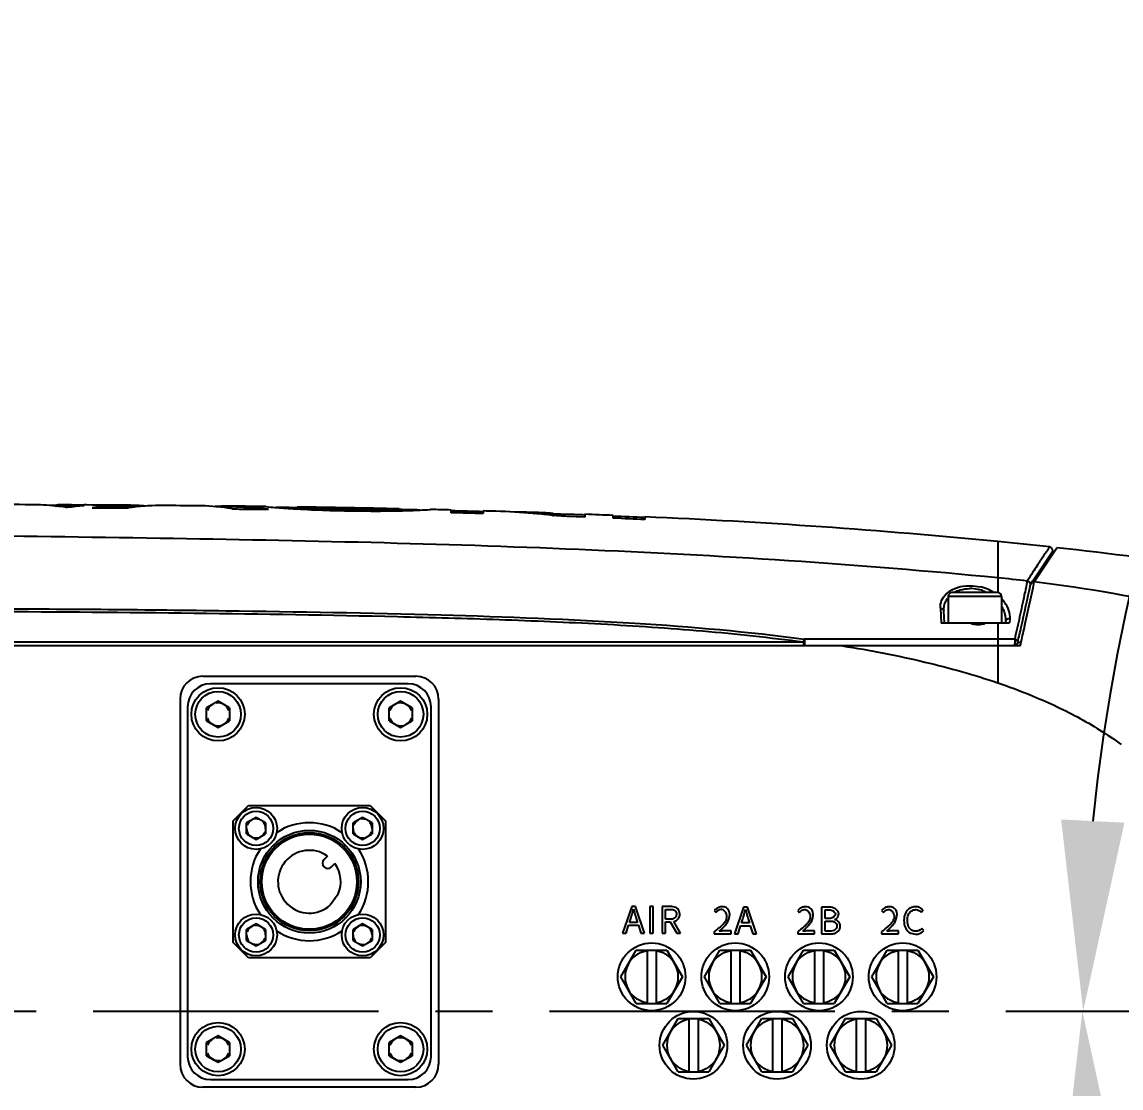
# Model space of a CAD drawing. Header units: millimetres. Extents: x 5828 to 6704, y 123 to 421.
# Drawn here: x 6560.08 to 6567.3, y 222.39 to 229.4 of the extents above; entities that cross this region are included whole.
import ezdxf

# ---------------------------------------------------------------- set-up
doc = ezdxf.new("R2010")
doc.units = ezdxf.units.MM
doc.linetypes.add('CENTER', pattern=[0.6, 0.375, -0.075, 0.075, -0.075])
for name, color, linetype in [('中心线', 7, 'Continuous'), ('外形图', 7, 'Continuous'), ('尺寸标注', 7, 'Continuous'), ('运动范围', 7, 'Continuous')]:
    doc.layers.add(name, color=color, linetype=linetype)
doc.styles.add('微软雅黑', font='msyh.ttc', dxfattribs={"height": 1.5})
doc.dimstyles.new('尺寸标注_1_20比例', dxfattribs={"dimtxt": 1.5, "dimasz": 1.25, "dimexe": 0.5, "dimexo": 0.4, "dimgap": 0.5, "dimtad": 1, "dimdec": 1, "dimlfac": 20, "dimdsep": 46, "dimtxsty": '微软雅黑', "dimcen": 0.09, "dimadec": 0, "dimazin": 0, "dimtp": 0.01, "dimtm": 0.01, "dimtfac": 1, "dimtdec": 1, "dimtofl": 0, "dimtmove": 0, "dimatfit": 3, "dimfxl": 1, "dimtolj": 1, "dimarcsym": 0})

# ---------------------------------------------------------------- blocks, each defined once
blk = doc.blocks.new('*D819')
at = {"layer": 'Defpoints', "color": 0}
for p in [(6584.3508, 234.274), (6633.6855, 232.4599), (6518.5475, 222.8994), (6579.4437, 222.8994), (6638.115, 222.8994)]:
    blk.add_point(p, dxfattribs=at)
at = {"layer": '尺寸标注', "color": 0, "lineweight": -2}
blk.add_arc((6579.4437, 222.8994), 12.3879, 15.78003, 174.21614, dxfattribs=at)
at = {"layer": '尺寸标注', "color": 0}
for points in [[(6591.1616, 226.2217), (6591.5678, 226.3147), (6591.6435, 225.0497)], [(6566.9107, 224.1583), (6567.3268, 224.1373), (6567.0557, 222.8994)]]:
    blk.add_solid(points, dxfattribs=at)
at = {"layer": '尺寸标注', "color": 0, "insert": (6578.253, 236.5144), "char_height": 1.5, "attachment_point": 5, "rotation": 4.99809, "style": '微软雅黑'}
blk.add_mtext('\\A1;-\\A1;170%%d', dxfattribs=at)
blk = doc.blocks.new('*D820')
at = {"layer": 'Defpoints', "color": 0}
for p in [(6518.5475, 222.8994), (6579.4437, 222.8994), (6638.115, 222.8994), (6633.6844, 213.3353), (6572.6333, 212.5447)]:
    blk.add_point(p, dxfattribs=at)
at = {"layer": '尺寸标注', "color": 0, "lineweight": -2}
blk.add_arc((6579.4437, 222.8994), 12.3935, 185.78126, 344.21874, dxfattribs=at)
at = {"layer": '尺寸标注', "color": 0}
for points in [[(6567.3212, 221.6615), (6566.9051, 221.6405), (6567.0501, 222.8994)], [(6591.5731, 219.4823), (6591.1669, 219.5752), (6591.6489, 220.7473)]]:
    blk.add_solid(points, dxfattribs=at)
at = {"layer": '尺寸标注', "color": 0, "insert": (6578.475, 211.8272), "char_height": 1.5, "attachment_point": 5, "rotation": 355, "style": '微软雅黑'}
blk.add_mtext('\\A1;+\\A1;170%%d', dxfattribs=at)

msp = doc.modelspace()

# ---------------------------------------------------------------- linework, layer by layer
at = {"layer": '中心线', "linetype": 'CENTER', "ltscale": 5}
msp.add_line((6518.5475, 222.8994), (6638.115, 222.8994), dxfattribs=at)
at = {"layer": '外形图', "color": 7, "linetype": 'Continuous'}
for p, q in [((6560.3651, 226.2205), (6560.2607, 226.2211)), ((6560.3651, 226.2205), (6560.2905, 226.2209)), ((6560.2996, 226.2179), (6560.3055, 226.2173)), ((6560.2996, 226.2179), (6560.3055, 226.2172)), ((6560.3064, 226.2197), (6560.3064, 226.2247)), ((6560.5412, 226.2245), (6560.3785, 226.2255)), ((6560.4574, 226.2172), (6560.4473, 226.2178)), ((6560.4574, 226.2171), (6560.4473, 226.2178)), ((6560.5031, 226.2248), (6560.4884, 226.2248)), ((6560.7777, 226.223), (6560.7753, 226.223)), ((6560.7777, 226.223), (6560.7753, 226.223)), ((6560.7777, 226.218), (6560.7754, 226.218)), ((6560.7777, 226.218), (6560.7754, 226.218)), ((6560.7756, 226.2052), (6560.7793, 226.2057)), ((6560.7756, 226.2052), (6560.7793, 226.2056)), ((6561.4658, 226.2169), (6561.463, 226.2169)), ((6561.4658, 226.2168), (6561.463, 226.2169)), ((6561.4656, 226.2119), (6561.463, 226.2119)), ((6561.4656, 226.2118), (6561.463, 226.2119)), ((6561.6821, 226.2143), (6561.682, 226.2143)), ((6561.682, 226.2143), (6561.6987, 226.2128)), ((6561.682, 226.2143), (6561.682, 226.2143)), ((6561.6987, 226.2128), (6561.7003, 226.2126)), ((6561.8884, 226.2066), (6561.8884, 226.2115)), ((6561.8884, 226.2115), (6561.8886, 226.2115)), ((6561.8986, 226.2108), (6561.8884, 226.2115)), ((6561.8986, 226.2058), (6561.8884, 226.2065)), ((6561.9884, 226.2004), (6561.9884, 226.2054)), ((6561.4613, 226.1997), (6561.4652, 226.1991)), ((6561.4613, 226.1996), (6561.4652, 226.1991)), ((6562.223, 226.1929), (6562.223, 226.1979)), ((6562.46, 226.1921), (6562.46, 226.1971)), ((6562.559, 226.1996), (6562.5592, 226.1996)), ((6562.5592, 226.1945), (6562.5592, 226.1995)), ((6562.7445, 226.1938), (6562.7653, 226.1949)), ((6562.7597, 226.1946), (6562.7653, 226.1949)), ((6562.7653, 226.1949), (6562.7653, 226.1949)), ((6562.9009, 226.1736), (6562.9009, 226.1915)), ((6563.1106, 226.1859), (6563.1106, 226.168)), ((6563.4421, 226.1694), (6563.4491, 226.1688)), ((6563.4421, 226.1693), (6563.4491, 226.1688)), ((6563.5697, 226.1569), (6563.576, 226.1561)), ((6563.5697, 226.1568), (6563.576, 226.1561)), ((6563.5706, 226.1646), (6563.5706, 226.1696)), ((6563.6669, 226.1628), (6563.5706, 226.1662)), ((6563.7803, 226.1457), (6563.6664, 226.15)), ((6563.7803, 226.1635), (6563.7803, 226.1457)), ((6563.9665, 226.1382), (6563.9665, 226.156)), ((6564.1746, 226.147), (6564.1746, 226.1291)), ((6566.4937, 225.9842), (6566.4937, 225.7459)), ((6566.7247, 225.7257), (6566.8564, 225.924)), ((6566.734, 225.7195), (6566.8819, 225.9437)), ((6566.8294, 225.8836), (6566.8564, 225.924)), ((6566.8564, 225.905), (6566.8564, 225.924)), ((6566.4937, 225.7459), (6566.4937, 225.6494)), ((6566.6998, 225.7448), (6566.6871, 225.7251)), ((6566.7092, 225.7023), (6566.7257, 225.7272)), ((6566.4937, 225.6494), (6566.1937, 225.6494)), ((6566.1687, 225.6244), (6566.1687, 225.4494)), ((6566.5187, 225.6244), (6566.1687, 225.6244)), ((6566.5187, 225.6244), (6566.5187, 225.4494)), ((6566.1174, 225.5474), (6566.1228, 225.4492)), ((6566.1437, 225.4494), (6566.1395, 225.5286)), ((6566.1229, 225.4494), (6566.5711, 225.4494)), ((6566.4937, 225.4495), (6566.4936, 225.3428)), ((6566.5441, 225.4583), (6566.5437, 225.4494)), ((6566.5724, 225.476), (6566.5711, 225.4494)), ((6566.4936, 225.3428), (6565.2217, 225.3434)), ((6566.642, 225.2994), (6551.4928, 225.2994)), ((6551.4939, 225.3254), (6565.2192, 225.3254)), ((6566.4937, 225.2994), (6566.4937, 225.0564)), ((6566.6258, 225.3244), (6566.6476, 225.3244)), ((6561.2687, 225.0994), (6562.6687, 225.0994)), ((6562.6187, 225.0494), (6561.3187, 225.0494)), ((6561.1187, 224.9494), (6561.1187, 222.5494)), ((6561.3687, 224.936), (6561.2937, 224.8927)), ((6561.4437, 224.8927), (6561.3687, 224.936)), ((6562.5687, 224.936), (6562.4937, 224.8927)), ((6562.6437, 224.8927), (6562.5687, 224.936)), ((6562.8187, 224.9494), (6562.8187, 222.5494)), ((6561.1687, 224.8994), (6561.1687, 222.5994)), ((6561.2937, 224.8061), (6561.2937, 224.8927)), ((6561.4437, 224.8927), (6561.4437, 224.8061)), ((6562.4937, 224.8061), (6562.4937, 224.8927)), ((6562.6437, 224.8927), (6562.6437, 224.8061)), ((6562.7687, 222.5994), (6562.7687, 224.8994)), ((6561.2937, 224.8061), (6561.3687, 224.7628)), ((6561.3687, 224.7628), (6561.4437, 224.8061)), ((6562.4937, 224.8061), (6562.5687, 224.7628)), ((6562.5687, 224.7628), (6562.6437, 224.8061)), ((6561.4687, 224.1494), (6561.5687, 224.2494)), ((6561.5687, 224.2494), (6562.3687, 224.2494)), ((6562.3687, 224.2494), (6562.4687, 224.1494)), ((6561.4687, 223.3494), (6561.4687, 224.1494)), ((6561.6187, 224.1715), (6561.5562, 224.1355)), ((6561.5562, 224.0633), (6561.5562, 224.1355)), ((6561.6812, 224.1355), (6561.6187, 224.1715)), ((6561.6812, 224.1355), (6561.6812, 224.0633)), ((6562.3187, 224.1715), (6562.2562, 224.1355)), ((6562.2562, 224.0633), (6562.2562, 224.1355)), ((6562.3812, 224.1355), (6562.3187, 224.1715)), ((6562.3812, 224.1355), (6562.3812, 224.0633)), ((6562.4687, 224.1494), (6562.4687, 223.3494)), ((6561.5562, 224.0633), (6561.6187, 224.0272)), ((6561.6187, 224.0272), (6561.6812, 224.0633)), ((6562.2562, 224.0633), (6562.3187, 224.0272)), ((6562.3187, 224.0272), (6562.3812, 224.0633)), ((6562.0876, 223.9178), (6562.0659, 223.8961)), ((6562.1154, 223.8466), (6562.1371, 223.8683)), ((6562.158, 223.6676), (6562.1049, 223.5946)), ((6564.0878, 223.5857), (6564.0283, 223.4107)), ((6564.1124, 223.5857), (6564.0878, 223.5857)), ((6564.1718, 223.4107), (6564.1124, 223.5857)), ((6564.2071, 223.5857), (6564.2071, 223.4107)), ((6564.2293, 223.5857), (6564.2071, 223.5857)), ((6564.2293, 223.4107), (6564.2293, 223.5857)), ((6564.2877, 223.5857), (6564.2877, 223.4107)), ((6564.3426, 223.5857), (6564.2877, 223.5857)), ((6564.3099, 223.5028), (6564.3099, 223.5677)), ((6564.3099, 223.5677), (6564.3393, 223.5677)), ((6564.6297, 223.5596), (6564.6424, 223.5472)), ((6564.6499, 223.5549), (6564.6424, 223.5472)), ((6564.8236, 223.582), (6564.7641, 223.407)), ((6564.8481, 223.582), (6564.8236, 223.582)), ((6564.9076, 223.407), (6564.8481, 223.582)), ((6565.1788, 223.5596), (6565.1914, 223.5472)), ((6565.3363, 223.582), (6565.3363, 223.407)), ((6565.3884, 223.582), (6565.3363, 223.582)), ((6565.3585, 223.5076), (6565.3585, 223.5646)), ((6565.3585, 223.5646), (6565.3855, 223.5646)), ((6565.73, 223.5596), (6565.7426, 223.5472)), ((6565.9911, 223.5493), (6566.003, 223.5637)), ((6561.6187, 223.4715), (6561.5562, 223.4355)), ((6561.6812, 223.4355), (6561.6187, 223.4715)), ((6562.3187, 223.4715), (6562.2562, 223.4355)), ((6562.3812, 223.4355), (6562.3187, 223.4715)), ((6564.0508, 223.4107), (6564.0677, 223.4641)), ((6564.0677, 223.4641), (6564.1317, 223.4641)), ((6564.0732, 223.4818), (6564.0818, 223.5085)), ((6564.1262, 223.4818), (6564.0732, 223.4818)), ((6564.1178, 223.5085), (6564.1262, 223.4818)), ((6564.1317, 223.4641), (6564.1484, 223.4107)), ((6564.3393, 223.5028), (6564.3099, 223.5028)), ((6564.3099, 223.4107), (6564.3099, 223.4849)), ((6564.3099, 223.4849), (6564.3414, 223.4849)), ((6564.3414, 223.4849), (6564.3839, 223.4107)), ((6564.409, 223.4107), (6564.3641, 223.4873)), ((6564.7865, 223.407), (6564.8035, 223.4605)), ((6564.8035, 223.4605), (6564.8675, 223.4605)), ((6564.809, 223.4782), (6564.8176, 223.5049)), ((6564.862, 223.4782), (6564.809, 223.4782)), ((6564.8536, 223.5049), (6564.862, 223.4782)), ((6564.8675, 223.4605), (6564.8842, 223.407)), ((6565.3845, 223.5076), (6565.3585, 223.5076)), ((6565.3585, 223.4247), (6565.3585, 223.4906)), ((6565.3585, 223.4906), (6565.3891, 223.4906)), ((6561.5562, 223.3633), (6561.5562, 223.4355)), ((6561.6812, 223.4355), (6561.6812, 223.3633)), ((6562.2562, 223.3633), (6562.2562, 223.4355)), ((6562.3812, 223.4355), (6562.3812, 223.3633)), ((6564.0283, 223.4107), (6564.0508, 223.4107)), ((6564.1484, 223.4107), (6564.1718, 223.4107)), ((6564.2071, 223.4107), (6564.2293, 223.4107)), ((6564.2877, 223.4107), (6564.3099, 223.4107)), ((6564.3839, 223.4107), (6564.409, 223.4107)), ((6564.6307, 223.4199), (6564.6307, 223.407)), ((6564.6307, 223.407), (6564.7408, 223.407)), ((6564.7408, 223.4259), (6564.6923, 223.4259)), ((6564.7408, 223.407), (6564.7408, 223.4259)), ((6564.7641, 223.407), (6564.7865, 223.407)), ((6564.8842, 223.407), (6564.9076, 223.407)), ((6565.1797, 223.4199), (6565.1797, 223.407)), ((6565.1797, 223.407), (6565.2898, 223.407)), ((6565.2898, 223.4259), (6565.2413, 223.4259)), ((6565.2898, 223.407), (6565.2898, 223.4259)), ((6565.3363, 223.407), (6565.3922, 223.407)), ((6565.3891, 223.4247), (6565.3585, 223.4247)), ((6565.7309, 223.4199), (6565.7309, 223.407)), ((6565.7309, 223.407), (6565.841, 223.407)), ((6565.841, 223.4259), (6565.7925, 223.4259)), ((6565.841, 223.407), (6565.841, 223.4259)), ((6565.9226, 223.4111), (6565.9536, 223.4039)), ((6566.0073, 223.429), (6565.9952, 223.4429)), ((6561.5687, 223.2494), (6561.4687, 223.3494)), ((6561.5562, 223.3633), (6561.6187, 223.3272)), ((6561.6187, 223.3272), (6561.6812, 223.3633)), ((6562.2562, 223.3633), (6562.3187, 223.3272)), ((6562.3187, 223.3272), (6562.3812, 223.3633)), ((6562.4687, 223.3494), (6562.3687, 223.2494)), ((6562.3687, 223.2494), (6561.5687, 223.2494)), ((6564.0166, 223.1244), (6564.1176, 223.2994)), ((6564.1176, 223.2994), (6564.3197, 223.2994)), ((6564.1887, 223.2968), (6564.1887, 222.952)), ((6564.2487, 223.2981), (6564.2487, 222.9507)), ((6564.3197, 223.2994), (6564.4207, 223.1244)), ((6564.5666, 223.1244), (6564.6676, 223.2994)), ((6564.6676, 223.2994), (6564.8697, 223.2994)), ((6564.7387, 223.2968), (6564.7387, 222.952)), ((6564.7987, 223.2981), (6564.7987, 222.9507)), ((6564.8697, 223.2994), (6564.9707, 223.1244)), ((6565.1166, 223.1244), (6565.2176, 223.2994)), ((6565.2176, 223.2994), (6565.4197, 223.2994)), ((6565.2887, 223.2968), (6565.2887, 222.952)), ((6565.3487, 223.2981), (6565.3487, 222.9507)), ((6565.4197, 223.2994), (6565.5207, 223.1244)), ((6565.6666, 223.1244), (6565.7676, 223.2994)), ((6565.7676, 223.2994), (6565.9697, 223.2994)), ((6565.8387, 223.2968), (6565.8387, 222.952)), ((6565.8987, 223.2981), (6565.8987, 222.9507)), ((6565.9697, 223.2994), (6566.0707, 223.1244)), ((6564.1176, 222.9494), (6564.0166, 223.1244)), ((6564.4207, 223.1244), (6564.3197, 222.9494)), ((6564.6676, 222.9494), (6564.5666, 223.1244)), ((6564.9707, 223.1244), (6564.8697, 222.9494)), ((6565.2176, 222.9494), (6565.1166, 223.1244)), ((6565.5207, 223.1244), (6565.4197, 222.9494)), ((6565.7676, 222.9494), (6565.6666, 223.1244)), ((6566.0707, 223.1244), (6565.9697, 222.9494)), ((6564.1176, 222.9494), (6564.3197, 222.9494)), ((6564.6676, 222.9494), (6564.8697, 222.9494)), ((6565.2176, 222.9494), (6565.4197, 222.9494)), ((6565.7676, 222.9494), (6565.9697, 222.9494)), ((6564.2916, 222.6744), (6564.3926, 222.8494)), ((6564.3926, 222.8494), (6564.5947, 222.8494)), ((6564.4637, 222.8468), (6564.4637, 222.502)), ((6564.5237, 222.8481), (6564.5237, 222.5007)), ((6564.5947, 222.8494), (6564.6957, 222.6744)), ((6564.8416, 222.6744), (6564.9426, 222.8494)), ((6564.9426, 222.8494), (6565.1447, 222.8494)), ((6565.0137, 222.8468), (6565.0137, 222.502)), ((6565.0737, 222.8481), (6565.0737, 222.5007)), ((6565.1447, 222.8494), (6565.2457, 222.6744)), ((6565.3916, 222.6744), (6565.4926, 222.8494)), ((6565.4926, 222.8494), (6565.6947, 222.8494)), ((6565.5637, 222.8468), (6565.5637, 222.502)), ((6565.6237, 222.8481), (6565.6237, 222.5007)), ((6565.6947, 222.8494), (6565.7957, 222.6744)), ((6561.3687, 222.736), (6561.2937, 222.6927)), ((6561.4437, 222.6927), (6561.3687, 222.736)), ((6562.5687, 222.736), (6562.4937, 222.6927)), ((6562.6437, 222.6927), (6562.5687, 222.736)), ((6561.2937, 222.6061), (6561.2937, 222.6927)), ((6561.4437, 222.6927), (6561.4437, 222.6061)), ((6562.4937, 222.6061), (6562.4937, 222.6927)), ((6562.6437, 222.6927), (6562.6437, 222.6061)), ((6564.3926, 222.4994), (6564.2916, 222.6744)), ((6564.6957, 222.6744), (6564.5947, 222.4994)), ((6564.9426, 222.4994), (6564.8416, 222.6744)), ((6565.2457, 222.6744), (6565.1447, 222.4994)), ((6565.4926, 222.4994), (6565.3916, 222.6744)), ((6565.7957, 222.6744), (6565.6947, 222.4994)), ((6561.2937, 222.6061), (6561.3687, 222.5628)), ((6561.3687, 222.5628), (6561.4437, 222.6061)), ((6562.4937, 222.6061), (6562.5687, 222.5628)), ((6562.5687, 222.5628), (6562.6437, 222.6061)), ((6561.3187, 222.4494), (6562.6187, 222.4494)), ((6564.3926, 222.4994), (6564.5947, 222.4994)), ((6564.9426, 222.4994), (6565.1447, 222.4994)), ((6565.4926, 222.4994), (6565.6947, 222.4994)), ((6562.6687, 222.3994), (6561.2687, 222.3994))]:
    msp.add_line(p, q, dxfattribs=at)
for centre, radius in [((6561.3687, 224.8494), 0.175), ((6561.3687, 224.8494), 0.15), ((6562.5687, 224.8494), 0.175), ((6562.5687, 224.8494), 0.15), ((6561.6187, 224.0994), 0.1375), ((6561.6187, 224.0994), 0.1125), ((6562.3187, 224.0994), 0.1375), ((6562.3187, 224.0994), 0.1125), ((6561.9687, 223.7494), 0.3375), ((6561.9687, 223.7494), 0.3225), ((6561.9687, 223.7494), 0.3125), ((6561.6187, 223.3994), 0.1375), ((6562.3187, 223.3994), 0.1375), ((6561.6187, 223.3994), 0.1125), ((6562.3187, 223.3994), 0.1125), ((6564.2187, 223.1244), 0.2225), ((6564.7687, 223.1244), 0.2225), ((6565.3187, 223.1244), 0.2225), ((6565.8687, 223.1244), 0.2225), ((6564.4937, 222.6744), 0.2225), ((6565.0437, 222.6744), 0.2225), ((6565.5937, 222.6744), 0.2225), ((6561.3687, 222.6494), 0.175), ((6562.5687, 222.6494), 0.175), ((6561.3687, 222.6494), 0.15), ((6562.5687, 222.6494), 0.15)]:
    msp.add_circle(centre, radius, dxfattribs=at)
for centre, radius, start, end in [((6560.1345, 224.6561), 1.5705, 83.96854, 89.73862), ((6560.1321, 224.6328), 1.5939, 81.64575, 83.75704), ((6560.1304, 224.6209), 1.606, 81.11766, 81.64753), ((6560.3573, 224.7467), 1.4789, 89.16938, 89.69603), ((6560.3573, 224.7426), 1.4779, 89.17275, 89.69603), ((6560.6071, 224.6371), 1.5871, 94.2874, 98.28378), ((6560.3573, 224.7416), 1.4789, 88.10313, 89.17265), ((6560.3571, 224.7405), 1.4851, 84.92743, 89.16528), ((6560.3572, 224.7384), 1.4821, 86.51251, 88.10275), ((6560.7674, 224.6471), 1.576, 89.71363, 98.25918), ((6560.7672, 224.6477), 1.5703, 89.7004, 96.85399), ((6560.7667, 224.6577), 1.5653, 85.36297, 89.59721), ((6560.9906, 224.7873), 1.4341, 90.26998, 98.47152), ((6560.9899, 224.803), 1.4183, 89.53568, 90.24504), ((6561.226, 224.803), 1.4162, 88.73116, 89.45426), ((6561.2248, 224.7825), 1.4369, 80.52605, 88.70088), ((6561.4459, 224.6606), 1.5565, 89.36879, 93.62368), ((6559.9809, 92.6125), 133.6077, 89.364372, 89.411603), ((6561.4452, 224.6451), 1.5669, 82.19274, 89.2542), ((6561.445, 224.6459), 1.5711, 81.39818, 89.24112), ((6562.2729, 232.7451), 6.5575, 264.99049, 265.96869), ((6560.5781, 134.5159), 91.7, 89.181193, 89.26702), ((6560.5781, 134.5162), 91.6998, 89.181124, 89.267021), ((6562.3855, 234.2351), 8.0518, 265.91501, 266.0975), ((6560.492, 129.0784), 97.1431, 88.780765, 89.176297), ((6562.3343, 233.332), 7.135, 267.2213, 269.10649), ((6561.4411, 224.618), 1.5994, 80.69436, 81.40935), ((6562.3428, 234.0941), 7.9083, 266.33663, 269.13241), ((6562.3356, 233.3544), 7.1623, 267.22159, 269.09959), ((6562.3657, 233.1619), 6.9654, 268.82591, 270.77535), ((6562.3671, 233.1832), 6.9918, 268.81918, 270.76127), ((6562.4176, 232.5084), 6.3231, 271.2793, 272.1177), ((6560.5781, 134.5162), 91.6998, 88.676923, 88.76216), ((6560.5781, 134.5159), 91.7, 88.677395, 88.762124), ((6562.4227, 232.3361), 6.1507, 272.12966, 272.99915), ((6561.0832, 155.0178), 71.1919, 88.368144, 88.536918), ((6560.9877, 151.5183), 74.6798, 88.371068, 88.531959), ((6563.0593, 221.6125), 4.5729, 85.19836, 88.30228), ((6563.2897, 221.5898), 4.5883, 88.09577, 89.62119), ((6561.0832, 155.0178), 71.1919, 88.101125, 88.129327), ((6563.2896, 221.5874), 4.5908, 86.49038, 88.09532), ((6563.2897, 221.5851), 4.588, 86.48923, 88.09513), ((6563.0583, 221.6005), 4.585, 83.5959, 85.10974), ((6561.4921, 166.8681), 59.3395, 87.610168, 87.790109), ((6561.6041, 169.5467), 56.6537, 87.39943, 87.61014), ((6561.6042, 169.549), 56.6385, 87.39889, 87.60965), ((6563.058, 191.184), 34.9694, 83.80103, 84.36176), ((6566.8314, 225.924), 0.025, 0.00107, 83.79842), ((6565.444, 215.0561), 10.7412, 83.35429, 84.39182), ((6566.1937, 225.6244), 0.025, 90, 180), ((6566.2972, 225.4954), 0.178, 112.60177, 119.96782), ((6566.3119, 225.4275), 0.2481, 77.69161, 90.72763), ((6566.3114, 225.4243), 0.2514, 71.01743, 77.72166), ((6566.3112, 225.3896), 0.3046, 67.69808, 77.35521), ((6566.3123, 225.4269), 0.2486, 63.52785, 71.02706), ((6566.319, 225.4085), 0.2842, 58.34026, 67.69217), ((6566.4937, 225.6244), 0.025, 0, 90), ((6566.2688, 225.5326), 0.1308, 140.31498, 143.28173), ((6566.3599, 225.4594), 0.2186, 35.01869, 42.48576), ((6566.5591, 225.4575), 0.015, 168.87495, 176.97471), ((6561.2687, 224.9494), 0.15, 90, 180), ((6561.3187, 224.8994), 0.15, 90, 180), ((6562.6187, 224.8994), 0.15, 0, 90), ((6562.6687, 224.9494), 0.15, 0, 90), ((6561.3687, 224.8494), 0.075, 120, 160.00237), ((6561.3687, 224.8494), 0.075, 19.99763, 100.00237), ((6562.5687, 224.8494), 0.075, 120, 160.00237), ((6562.5687, 224.8494), 0.075, 19.99763, 100.00237), ((6561.3687, 224.8494), 0.075, 199.99763, 280.00237), ((6561.3687, 224.8494), 0.075, 300, 340.00237), ((6562.5687, 224.8494), 0.075, 199.99763, 280.00237), ((6562.5687, 224.8494), 0.075, 300, 340.00237), ((6561.6187, 224.0994), 0.0625, 120, 160.00237), ((6561.6187, 224.0994), 0.0625, 60, 100.00237), ((6561.6187, 224.0994), 0.0625, 0, 40.00237), ((6561.9687, 223.7494), 0.3875, 56.23899, 123.76155), ((6562.3187, 224.0994), 0.0625, 120, 160.00237), ((6562.3187, 224.0994), 0.0625, 60, 100.00237), ((6562.3187, 224.0994), 0.0625, 0, 40.00237), ((6561.6187, 224.0994), 0.0625, 180, 220.00237), ((6561.6187, 224.0994), 0.0625, 240, 280.00237), ((6561.6187, 224.0994), 0.0625, 300, 340.00237), ((6562.3187, 224.0994), 0.0625, 180, 220.00237), ((6562.3187, 224.0994), 0.0625, 240, 280.00237), ((6562.3187, 224.0994), 0.0625, 300, 340.00237), ((6561.9687, 223.7494), 0.3875, 146.23862, 213.76225), ((6561.9687, 223.7494), 0.3875, 326.23864, 33.76102), ((6561.9687, 223.7494), 0.2062, 54.7702, 311.35825), ((6562.0906, 223.8713), 0.035, 135, 315), ((6561.9687, 223.7494), 0.2062, 336.64174, 35.2298), ((6563.0704, 223.8436), 1.0652, 343.96289, 345.08561), ((6567.3254, 224.4774), 3.351, 195.72087, 196.08817), ((6564.6908, 223.5031), 0.0832, 128.93489, 137.21763), ((6563.81, 223.8389), 1.0612, 343.96611, 345.09304), ((6568.0206, 224.462), 3.3088, 195.71305, 196.08506), ((6561.6187, 223.3994), 0.0625, 60, 100.00237), ((6562.3187, 223.3994), 0.0625, 60, 100.00237), ((6564.35, 223.546), 0.0604, 283.54883, 295.59103), ((6561.6187, 223.3994), 0.0625, 180, 220.00237), ((6561.6187, 223.3994), 0.0625, 120, 160.00237), ((6561.6187, 223.3994), 0.0625, 0, 40.00237), ((6561.9687, 223.7494), 0.3875, 236.23697, 303.76155), ((6562.3187, 223.3994), 0.0625, 180, 220.00237), ((6562.3187, 223.3994), 0.0625, 120, 160.00237), ((6562.3187, 223.3994), 0.0625, 0, 40.00237), ((6561.6187, 223.3994), 0.0625, 240, 280.00237), ((6561.6187, 223.3994), 0.0625, 300, 340.00237), ((6562.3187, 223.3994), 0.0625, 240, 280.00237), ((6562.3187, 223.3994), 0.0625, 300, 340.00237), ((6564.2187, 223.1244), 0.175, 124.86379, 235.13621), ((6564.2188, 223.1241), 0.1753, 119.90287, 124.8667), ((6564.2185, 223.1241), 0.1753, 55.1333, 60.09713), ((6564.2187, 223.1244), 0.175, 304.86379, 55.13621), ((6564.7687, 223.1244), 0.175, 124.86379, 235.13621), ((6564.7688, 223.1241), 0.1753, 119.90287, 124.8667), ((6564.7685, 223.1241), 0.1753, 55.1333, 60.09713), ((6564.7687, 223.1244), 0.175, 304.86379, 55.13621), ((6565.3187, 223.1244), 0.175, 124.86379, 235.13621), ((6565.3188, 223.1241), 0.1753, 119.90287, 124.8667), ((6565.3185, 223.1241), 0.1753, 55.1333, 60.09713), ((6565.3187, 223.1244), 0.175, 304.86379, 55.13621), ((6565.8687, 223.1244), 0.175, 124.86379, 235.13621), ((6565.8688, 223.1241), 0.1753, 119.90287, 124.8667), ((6565.8685, 223.1241), 0.1753, 55.1333, 60.09713), ((6565.8687, 223.1244), 0.175, 304.86379, 55.13621), ((6564.2188, 223.1246), 0.1753, 235.1333, 240.09714), ((6564.2185, 223.1246), 0.1753, 299.90232, 304.86754), ((6564.7688, 223.1246), 0.1753, 235.1333, 240.09714), ((6564.7685, 223.1246), 0.1753, 299.90232, 304.86754), ((6565.3188, 223.1246), 0.1753, 235.1333, 240.09714), ((6565.3185, 223.1246), 0.1753, 299.90232, 304.86754), ((6565.8688, 223.1246), 0.1753, 235.1333, 240.09714), ((6565.8685, 223.1246), 0.1753, 299.90232, 304.86754), ((6564.4937, 222.6744), 0.175, 124.86379, 235.13621), ((6564.4938, 222.6741), 0.1753, 119.90287, 124.8667), ((6564.4935, 222.6741), 0.1753, 55.1333, 60.09713), ((6564.4937, 222.6744), 0.175, 304.86379, 55.13621), ((6565.0437, 222.6744), 0.175, 124.86379, 235.13621), ((6565.0438, 222.6741), 0.1753, 119.90287, 124.8667), ((6565.0435, 222.6741), 0.1753, 55.1333, 60.09713), ((6565.0437, 222.6744), 0.175, 304.86379, 55.13621), ((6565.5937, 222.6744), 0.175, 124.86379, 235.13621), ((6565.5938, 222.6741), 0.1753, 119.90287, 124.8667), ((6565.5935, 222.6741), 0.1753, 55.1333, 60.09713), ((6565.5937, 222.6744), 0.175, 304.86379, 55.13621), ((6561.3687, 222.6494), 0.075, 120, 160.00237), ((6561.3687, 222.6494), 0.075, 19.99763, 100.00237), ((6562.5687, 222.6494), 0.075, 120, 160.00237), ((6562.5687, 222.6494), 0.075, 19.99763, 100.00237), ((6561.3187, 222.5994), 0.15, 180, 270), ((6561.3687, 222.6494), 0.075, 199.99763, 280.00237), ((6561.3687, 222.6494), 0.075, 300, 340.00237), ((6562.5687, 222.6494), 0.075, 199.99763, 280.00237), ((6562.5687, 222.6494), 0.075, 300, 340.00237), ((6562.6187, 222.5994), 0.15, 270, 0), ((6561.2687, 222.5494), 0.15, 180, 270), ((6562.6687, 222.5494), 0.15, 270, 0), ((6564.4938, 222.6746), 0.1753, 235.1333, 240.09714), ((6564.4935, 222.6746), 0.1753, 299.90232, 304.86754), ((6565.0438, 222.6746), 0.1753, 235.1333, 240.09714), ((6565.0435, 222.6746), 0.1753, 299.90232, 304.86754), ((6565.5938, 222.6746), 0.1753, 235.1333, 240.09714), ((6565.5935, 222.6746), 0.1753, 299.90232, 304.86754)]:
    msp.add_arc(centre, radius, start, end, dxfattribs=at)
for points in [[(6560.1417, 226.2266), (6560.0338, 226.2271), (6559.9258, 226.2275), (6559.8179, 226.2278)], [(6560.326, 226.2254), (6560.3195, 226.2253), (6560.313, 226.2249), (6560.3064, 226.2247)], [(6560.3456, 226.2254), (6560.339, 226.2253), (6560.3325, 226.2255), (6560.326, 226.2254)], [(6560.3651, 226.2255), (6560.3586, 226.2256), (6560.3521, 226.2254), (6560.3456, 226.2254)], [(6560.7777, 226.223), (6560.6989, 226.2236), (6560.62, 226.2241), (6560.5412, 226.2245)], [(6560.8879, 226.2172), (6560.8512, 226.2175), (6560.8145, 226.2178), (6560.7777, 226.218)], [(6561.2395, 226.2192), (6561.1601, 226.22), (6561.0807, 226.2207), (6561.0014, 226.2213)], [(6561.682, 226.2143), (6561.6098, 226.2153), (6561.5376, 226.2161), (6561.4654, 226.2169)], [(6562.9009, 226.1915), (6562.8557, 226.1927), (6562.8105, 226.1938), (6562.7653, 226.1949)], [(6563.1948, 226.1834), (6563.1667, 226.1842), (6563.1386, 226.1851), (6563.1106, 226.1859)], [(6563.7803, 226.1585), (6563.7425, 226.16), (6563.7047, 226.1614), (6563.6669, 226.1628)], [(6566.4937, 225.9842), (6565.7225, 226.0604), (6564.9487, 226.1118), (6564.1746, 226.147)], [(6566.1395, 225.5286), (6566.1385, 225.5482), (6566.1419, 225.5687), (6566.1498, 225.5867)], [(6566.1498, 225.5867), (6566.1536, 225.5952), (6566.1584, 225.6033), (6566.1639, 225.6108)], [(6566.3134, 225.4494), (6566.3231, 225.4454), (6566.3333, 225.4425), (6566.3437, 225.4407)], [(6566.6052, 225.3427), (6566.568, 225.3429), (6566.5308, 225.3428), (6566.4937, 225.3429)], [(6565.2192, 225.316), (6565.2193, 225.3191), (6565.2192, 225.3223), (6565.2192, 225.3254)], [(6566.6223, 225.3115), (6566.6196, 225.3069), (6566.6151, 225.303), (6566.6101, 225.3011)], [(6566.6258, 225.3244), (6566.6258, 225.3199), (6566.6246, 225.3153), (6566.6223, 225.3115)], [(6564.0818, 223.5085), (6564.086, 223.5221), (6564.0902, 223.5357), (6564.0941, 223.5494)], [(6564.1056, 223.5488), (6564.1095, 223.5353), (6564.1135, 223.5219), (6564.1178, 223.5085)], [(6564.3393, 223.5677), (6564.3454, 223.5677), (6564.3521, 223.5677), (6564.3582, 223.5665)], [(6564.3777, 223.5801), (6564.3672, 223.5849), (6564.3544, 223.5857), (6564.3426, 223.5857)], [(6564.6834, 223.5853), (6564.6673, 223.5851), (6564.6512, 223.578), (6564.6385, 223.5678)], [(6564.6651, 223.5648), (6564.6597, 223.5625), (6564.6545, 223.5589), (6564.6499, 223.5549)], [(6564.8176, 223.5049), (6564.8218, 223.5185), (6564.826, 223.5321), (6564.8299, 223.5458)], [(6564.8414, 223.5452), (6564.8453, 223.5317), (6564.8493, 223.5183), (6564.8536, 223.5049)], [(6565.1914, 223.5472), (6565.1972, 223.5541), (6565.2054, 223.5611), (6565.2141, 223.5648)], [(6565.3855, 223.5646), (6565.3903, 223.5646), (6565.3958, 223.5634), (6565.4011, 223.5614)], [(6565.4264, 223.5704), (6565.4147, 223.5779), (6565.4016, 223.582), (6565.3884, 223.582)], [(6565.4011, 223.5614), (6565.4117, 223.5574), (6565.4217, 223.5502), (6565.4254, 223.5423)], [(6565.7426, 223.5472), (6565.7484, 223.5541), (6565.7566, 223.5611), (6565.7653, 223.5648)], [(6565.9704, 223.5632), (6565.9783, 223.5603), (6565.9855, 223.5554), (6565.9911, 223.5493)], [(6564.3501, 223.5033), (6564.3465, 223.5029), (6564.3428, 223.5028), (6564.3393, 223.5028)], [(6564.6672, 223.45), (6564.6724, 223.4544), (6564.6774, 223.4588), (6564.6822, 223.4635)], [(6564.6839, 223.4434), (6564.6899, 223.4493), (6564.6958, 223.4554), (6564.7013, 223.4619)], [(6565.2283, 223.4607), (6565.2236, 223.4563), (6565.2188, 223.4521), (6565.2139, 223.448)], [(6565.2406, 223.4732), (6565.2366, 223.4689), (6565.2325, 223.4647), (6565.2283, 223.4607)], [(6565.2333, 223.4438), (6565.2394, 223.4498), (6565.2453, 223.4559), (6565.2508, 223.4625)], [(6565.3928, 223.5085), (6565.3899, 223.5079), (6565.3871, 223.5076), (6565.3845, 223.5076)], [(6565.3891, 223.4906), (6565.3949, 223.4906), (6565.4011, 223.4906), (6565.407, 223.4897)], [(6565.407, 223.4897), (6565.4124, 223.489), (6565.4176, 223.4875), (6565.4221, 223.4845)], [(6565.4199, 223.5006), (6565.4224, 223.5011), (6565.4248, 223.5019), (6565.427, 223.5031)], [(6565.4221, 223.4845), (6565.4266, 223.4816), (6565.4305, 223.4773), (6565.4331, 223.4724)], [(6565.7795, 223.4607), (6565.7748, 223.4563), (6565.77, 223.4521), (6565.7651, 223.448)], [(6565.7917, 223.4732), (6565.7878, 223.4689), (6565.7837, 223.4647), (6565.7795, 223.4607)], [(6565.7845, 223.4438), (6565.7906, 223.4498), (6565.7965, 223.4559), (6565.802, 223.4625)], [(6564.6307, 223.4199), (6564.6378, 223.4261), (6564.6451, 223.432), (6564.6524, 223.4379)], [(6564.6636, 223.4242), (6564.6704, 223.4306), (6564.6772, 223.4369), (6564.6839, 223.4434)], [(6564.6923, 223.4259), (6564.6827, 223.4259), (6564.6732, 223.425), (6564.6636, 223.4242)], [(6565.1975, 223.4347), (6565.1915, 223.4299), (6565.1855, 223.425), (6565.1797, 223.4199)], [(6565.2139, 223.448), (6565.2085, 223.4435), (6565.203, 223.4392), (6565.1975, 223.4347)], [(6565.2127, 223.4242), (6565.2196, 223.4307), (6565.2266, 223.4372), (6565.2333, 223.4438)], [(6565.2413, 223.4259), (6565.2318, 223.4259), (6565.2222, 223.425), (6565.2127, 223.4242)], [(6565.3922, 223.407), (6565.3971, 223.407), (6565.4021, 223.4072), (6565.4071, 223.4078)], [(6565.4071, 223.4078), (6565.4116, 223.4082), (6565.416, 223.409), (6565.4203, 223.4101)], [(6565.7487, 223.4347), (6565.7427, 223.4299), (6565.7367, 223.425), (6565.7309, 223.4199)], [(6565.7651, 223.448), (6565.7597, 223.4435), (6565.7542, 223.4392), (6565.7487, 223.4347)], [(6565.7639, 223.4242), (6565.7708, 223.4307), (6565.7777, 223.4372), (6565.7845, 223.4438)], [(6565.7925, 223.4259), (6565.783, 223.4259), (6565.7734, 223.425), (6565.7639, 223.4242)], [(6565.9277, 223.4314), (6565.9208, 223.4358), (6565.9149, 223.4418), (6565.9106, 223.4487)], [(6565.9952, 223.4429), (6565.989, 223.4362), (6565.9813, 223.4305), (6565.9728, 223.427)], [(6564.1314, 223.2761), (6564.149, 223.2862), (6564.1686, 223.2935), (6564.1887, 223.2968)], [(6564.2487, 223.2968), (6564.2687, 223.2935), (6564.2883, 223.2862), (6564.3059, 223.2761)], [(6564.6814, 223.2761), (6564.699, 223.2862), (6564.7186, 223.2935), (6564.7387, 223.2968)], [(6564.7987, 223.2968), (6564.8187, 223.2935), (6564.8383, 223.2862), (6564.8559, 223.2761)], [(6565.2314, 223.2761), (6565.249, 223.2862), (6565.2686, 223.2935), (6565.2887, 223.2968)], [(6565.3487, 223.2968), (6565.3687, 223.2935), (6565.3883, 223.2862), (6565.4059, 223.2761)], [(6565.7814, 223.2761), (6565.799, 223.2862), (6565.8186, 223.2935), (6565.8387, 223.2968)], [(6565.8987, 223.2968), (6565.9187, 223.2935), (6565.9383, 223.2862), (6565.9559, 223.2761)], [(6564.1887, 222.952), (6564.1686, 222.9552), (6564.149, 222.9625), (6564.1314, 222.9727)], [(6564.3059, 222.9726), (6564.2883, 222.9625), (6564.2687, 222.9552), (6564.2487, 222.952)], [(6564.7387, 222.952), (6564.7186, 222.9552), (6564.699, 222.9625), (6564.6814, 222.9727)], [(6564.8559, 222.9726), (6564.8383, 222.9625), (6564.8187, 222.9552), (6564.7987, 222.952)], [(6565.2887, 222.952), (6565.2686, 222.9552), (6565.249, 222.9625), (6565.2314, 222.9727)], [(6565.4059, 222.9726), (6565.3883, 222.9625), (6565.3687, 222.9552), (6565.3487, 222.952)], [(6565.8387, 222.952), (6565.8186, 222.9552), (6565.799, 222.9625), (6565.7814, 222.9727)], [(6565.9559, 222.9726), (6565.9383, 222.9625), (6565.9187, 222.9552), (6565.8987, 222.952)], [(6564.4064, 222.8261), (6564.424, 222.8362), (6564.4436, 222.8435), (6564.4637, 222.8468)], [(6564.5237, 222.8468), (6564.5437, 222.8435), (6564.5633, 222.8362), (6564.5809, 222.8261)], [(6564.9564, 222.8261), (6564.974, 222.8362), (6564.9936, 222.8435), (6565.0137, 222.8468)], [(6565.0737, 222.8468), (6565.0937, 222.8435), (6565.1133, 222.8362), (6565.1309, 222.8261)], [(6565.5064, 222.8261), (6565.524, 222.8362), (6565.5436, 222.8435), (6565.5637, 222.8468)], [(6565.6237, 222.8468), (6565.6437, 222.8435), (6565.6633, 222.8362), (6565.6809, 222.8261)], [(6564.4637, 222.502), (6564.4436, 222.5052), (6564.424, 222.5125), (6564.4064, 222.5227)], [(6564.5809, 222.5226), (6564.5633, 222.5125), (6564.5437, 222.5052), (6564.5237, 222.502)], [(6565.0137, 222.502), (6564.9936, 222.5052), (6564.974, 222.5125), (6564.9564, 222.5227)], [(6565.1309, 222.5226), (6565.1133, 222.5125), (6565.0937, 222.5052), (6565.0737, 222.502)], [(6565.5637, 222.502), (6565.5436, 222.5052), (6565.524, 222.5125), (6565.5064, 222.5227)], [(6565.6809, 222.5226), (6565.6633, 222.5125), (6565.6437, 222.5052), (6565.6237, 222.502)]]:
    msp.add_open_spline(points, degree=3, dxfattribs=at)
for points, knots in [([(6560.5411, 226.2067), (6560.5606, 226.2066), (6560.6095, 226.2057), (6560.6877, 226.2063), (6560.7463, 226.2054), (6560.7756, 226.2052)], [0, 0, 0, 0, 0.250002, 0.625, 1, 1, 1, 1]), ([(6561.9884, 226.2054), (6561.9783, 226.206), (6561.9483, 226.2076), (6561.9184, 226.2094), (6561.8986, 226.2108)], [0, 0, 0, 0, 0.338241, 1, 1, 1, 1]), ([(6561.9884, 226.2004), (6561.9783, 226.201), (6561.9483, 226.2026), (6561.9184, 226.2044), (6561.8986, 226.2058)], [0, 0, 0, 0, 0.338173, 1, 1, 1, 1]), ([(6561.4652, 226.1991), (6561.4847, 226.1989), (6561.5336, 226.1973), (6561.6118, 226.1984), (6561.6704, 226.1966), (6561.6997, 226.1963)], [0, 0, 0, 0, 0.250006, 0.625001, 1, 1, 1, 1]), ([(6562.223, 226.1867), (6562.2528, 226.1862), (6562.3647, 226.1847), (6562.4767, 226.1851), (6562.5588, 226.1869)], [0, 0, 0, 0, 0.266151, 1, 1, 1, 1]), ([(6562.5495, 226.1992), (6562.5449, 226.199), (6562.515, 226.1981), (6562.4852, 226.1975), (6562.46, 226.1971)], [0, 0, 0, 0, 0.155705, 1, 1, 1, 1]), ([(6562.5495, 226.1941), (6562.5449, 226.194), (6562.515, 226.1931), (6562.4852, 226.1925), (6562.46, 226.1921)], [0, 0, 0, 0, 0.155776, 1, 1, 1, 1]), ([(6562.5592, 226.1995), (6562.5592, 226.1994), (6562.558, 226.1997), (6562.5565, 226.1992), (6562.5533, 226.1994), (6562.5509, 226.1992), (6562.5495, 226.1992)], [0, 0, 0, 0, 0.062655, 0.249486, 0.561583, 1, 1, 1, 1]), ([(6562.5592, 226.1945), (6562.5591, 226.1943), (6562.558, 226.1947), (6562.5565, 226.1942), (6562.5533, 226.1943), (6562.5509, 226.1942), (6562.5495, 226.1941)], [0, 0, 0, 0, 0.062761, 0.249645, 0.561715, 1, 1, 1, 1]), ([(6563.6664, 226.15), (6563.6499, 226.1506), (6563.6197, 226.1525), (6563.5896, 226.1546), (6563.576, 226.1561)], [0, 0, 0, 0, 0.545998, 1, 1, 1, 1]), ([(6566.4937, 225.7459), (6565.5779, 225.8358), (6564.2045, 225.9218), (6562.3678, 225.9805), (6560.9723, 226.0068), (6559.5295, 226.0263), (6557.3647, 226.0465), (6555.678, 226.0432), (6554.4937, 226.0266)], [0, 0, 0, 0, 0.229904, 0.343574, 0.459126, 0.578614, 0.704076, 1, 1, 1, 1]), ([(6566.8341, 225.9489), (6566.8337, 225.9489), (6566.833, 225.9473), (6566.8313, 225.9454), (6566.8288, 225.941), (6566.8252, 225.9355), (6566.8204, 225.9282), (6566.8119, 225.9153), (6566.7986, 225.8953), (6566.7795, 225.8664), (6566.7564, 225.8313), (6566.7294, 225.7901), (6566.7101, 225.7606), (6566.6998, 225.7448)], [0, 0, 0, 0, 0.004448, 0.016354, 0.035962, 0.063437, 0.098919, 0.142394, 0.253003, 0.39463, 0.566711, 0.768697, 1, 1, 1, 1]), ([(6569.654, 225.5078), (6569.425, 225.556), (6568.5068, 225.736), (6567.5794, 225.8669), (6566.8819, 225.9437)], [0, 0, 0, 0, 0.250065, 1, 1, 1, 1]), ([(6566.687, 225.7251), (6566.6811, 225.6938), (6566.6652, 225.6151), (6566.6377, 225.4877), (6566.6159, 225.3916), (6566.6052, 225.3427)], [0, 0, 0, 0, 0.244135, 0.616244, 1, 1, 1, 1]), ([(6566.6258, 225.3244), (6566.6332, 225.3567), (6566.6621, 225.4825), (6566.69, 225.6084), (6566.7092, 225.7023)], [0, 0, 0, 0, 0.25726, 1, 1, 1, 1]), ([(6566.642, 225.2994), (6566.6502, 225.3356), (6566.6819, 225.4754), (6566.7129, 225.6154), (6566.734, 225.7195)], [0, 0, 0, 0, 0.25885, 1, 1, 1, 1]), ([(6566.687, 225.7251), (6566.6927, 225.7242), (6566.7036, 225.7188), (6566.7087, 225.7077), (6566.7092, 225.7023)], [0, 0, 0, 0, 0.514116, 1, 1, 1, 1]), ([(6568.1037, 225.4473), (6567.9926, 225.4795), (6567.5421, 225.5982), (6567.0816, 225.6774), (6566.734, 225.7195)], [0, 0, 0, 0, 0.248343, 1, 1, 1, 1]), ([(6566.1173, 225.5473), (6566.1164, 225.5638), (6566.1215, 225.5988), (6566.1418, 225.6277), (6566.1544, 225.64)], [0, 0, 0, 0, 0.48368, 1, 1, 1, 1]), ([(6566.1544, 225.64), (6566.1561, 225.6416), (6566.1632, 225.6482), (6566.171, 225.6541), (6566.1771, 225.6582)], [0, 0, 0, 0, 0.241595, 1, 1, 1, 1]), ([(6566.1771, 225.6582), (6566.1799, 225.6601), (6566.1921, 225.6677), (6566.205, 225.6738), (6566.2152, 225.6777)], [0, 0, 0, 0, 0.238352, 1, 1, 1, 1]), ([(6566.2152, 225.6777), (6566.227, 225.6823), (6566.2798, 225.6975), (6566.3369, 225.6961), (6566.3779, 225.6869)], [0, 0, 0, 0, 0.23186, 1, 1, 1, 1]), ([(6566.2288, 225.6597), (6566.2348, 225.6622), (6566.2605, 225.6714), (6566.288, 225.6753), (6566.3088, 225.6756)], [0, 0, 0, 0, 0.236086, 1, 1, 1, 1]), ([(6566.5197, 225.5592), (6566.5242, 225.5512), (6566.5392, 225.5198), (6566.5455, 225.484), (6566.5441, 225.4583)], [0, 0, 0, 0, 0.260932, 1, 1, 1, 1]), ([(6566.5389, 225.5848), (6566.5503, 225.5685), (6566.568, 225.5335), (6566.5732, 225.4946), (6566.5724, 225.476)], [0, 0, 0, 0, 0.51796, 1, 1, 1, 1]), ([(6559.8717, 225.525), (6560.3178, 225.5238), (6561.21, 225.5165), (6562.3252, 225.4988), (6563.2173, 225.4741), (6563.886, 225.4456), (6564.5541, 225.402), (6564.9979, 225.3538), (6565.2192, 225.3254)], [0, 0, 0, 0, 0.249941, 0.499933, 0.624942, 0.749958, 0.874978, 1, 1, 1, 1]), ([(6559.8721, 225.5433), (6560.3877, 225.5417), (6561.3758, 225.5331), (6562.7885, 225.5082), (6564.0574, 225.4611), (6564.8526, 225.3931), (6565.2217, 225.3431)], [0, 0, 0, 0, 0.288797, 0.553477, 0.791345, 1, 1, 1, 1]), ([(6566.1173, 225.5473), (6566.1229, 225.5469), (6566.1334, 225.5435), (6566.1392, 225.5334), (6566.1395, 225.5286)], [0, 0, 0, 0, 0.53564, 1, 1, 1, 1]), ([(6566.3437, 225.4407), (6566.35, 225.4396), (6566.3735, 225.437), (6566.3982, 225.4413), (6566.4135, 225.4494)], [0, 0, 0, 0, 0.271075, 1, 1, 1, 1]), ([(6566.5724, 225.476), (6566.5661, 225.4768), (6566.554, 225.4752), (6566.5454, 225.4654), (6566.5444, 225.4604)], [0, 0, 0, 0, 0.550126, 1, 1, 1, 1]), ([(6565.2192, 225.3254), (6565.2194, 225.3271), (6565.2203, 225.3332), (6565.2211, 225.3392), (6565.2218, 225.3436)], [0, 0, 0, 0, 0.284075, 1, 1, 1, 1]), ([(6565.2218, 225.3436), (6565.2231, 225.3357), (6565.2232, 225.3218), (6565.2228, 225.3077), (6565.221, 225.302)], [0, 0, 0, 0, 0.571068, 1, 1, 1, 1]), ([(6566.4937, 225.3429), (6566.4957, 225.3349), (6566.496, 225.3232), (6566.4945, 225.3092), (6566.4932, 225.3031), (6566.4917, 225.3008)], [0, 0, 0, 0, 0.577557, 0.807718, 1, 1, 1, 1]), ([(6566.6052, 225.3427), (6566.6102, 225.3416), (6566.6193, 225.3375), (6566.6251, 225.3288), (6566.6258, 225.3244)], [0, 0, 0, 0, 0.530975, 1, 1, 1, 1]), ([(6566.6052, 225.3427), (6566.6057, 225.3408), (6566.6073, 225.3317), (6566.6074, 225.3224), (6566.6067, 225.3152)], [0, 0, 0, 0, 0.214706, 1, 1, 1, 1]), ([(6565.2202, 225.302), (6565.2202, 225.3039), (6565.2187, 225.3085), (6565.2192, 225.3132), (6565.2192, 225.316)], [0, 0, 0, 0, 0.414924, 1, 1, 1, 1]), ([(6565.4726, 225.2993), (6565.6545, 225.2701), (6565.9987, 225.2043), (6566.3365, 225.1099), (6566.4936, 225.0564)], [0, 0, 0, 0, 0.525949, 1, 1, 1, 1]), ([(6566.6013, 225.2994), (6566.6031, 225.2994), (6566.6057, 225.3066), (6566.6063, 225.3114), (6566.6067, 225.3152)], [0, 0, 0, 0, 0.316918, 1, 1, 1, 1]), ([(6566.4937, 225.0564), (6566.5656, 225.0319), (6566.7439, 224.9656), (6567.0205, 224.8384), (6567.2146, 224.7173), (6567.3063, 224.65)], [0, 0, 0, 0, 0.250164, 0.625661, 1, 1, 1, 1]), ([(6564.3582, 223.5665), (6564.3619, 223.5657), (6564.3716, 223.5622), (6564.3781, 223.5529), (6564.3802, 223.5462)], [0, 0, 0, 0, 0.363005, 1, 1, 1, 1]), ([(6564.3761, 223.4915), (6564.384, 223.4953), (6564.402, 223.5093), (6564.4075, 223.5463), (6564.3919, 223.5726), (6564.3795, 223.5793), (6564.3777, 223.5801)], [0, 0, 0, 0, 0.237283, 0.600063, 0.94422, 1, 1, 1, 1]), ([(6564.3802, 223.5462), (6564.3811, 223.5434), (6564.3822, 223.5375), (6564.3816, 223.5315), (6564.381, 223.5287)], [0, 0, 0, 0, 0.499451, 1, 1, 1, 1]), ([(6564.6822, 223.4635), (6564.6863, 223.4674), (6564.698, 223.4798), (6564.7135, 223.5033), (6564.7133, 223.54), (6564.6897, 223.5709), (6564.6701, 223.5669), (6564.6651, 223.5648)], [0, 0, 0, 0, 0.120456, 0.363375, 0.574486, 0.889308, 1, 1, 1, 1]), ([(6564.7013, 223.4619), (6564.7079, 223.4696), (6564.7271, 223.4961), (6564.7388, 223.5419), (6564.7154, 223.578), (6564.6957, 223.5849), (6564.685, 223.5853), (6564.6834, 223.5853)], [0, 0, 0, 0, 0.195115, 0.622159, 0.79804, 0.969504, 1, 1, 1, 1]), ([(6565.2318, 223.5853), (6565.2244, 223.5853), (6565.2042, 223.5814), (6565.1874, 223.5689), (6565.1788, 223.5596)], [0, 0, 0, 0, 0.36527, 1, 1, 1, 1]), ([(6565.2141, 223.5648), (6565.2195, 223.5672), (6565.2321, 223.5695), (6565.2504, 223.555), (6565.2625, 223.5324), (6565.2619, 223.5011), (6565.249, 223.4828), (6565.241, 223.4737), (6565.2406, 223.4732)], [0, 0, 0, 0, 0.130926, 0.296161, 0.494392, 0.720147, 0.985713, 1, 1, 1, 1]), ([(6565.274, 223.4997), (6565.2804, 223.5156), (6565.2847, 223.5421), (6565.2685, 223.5746), (6565.2479, 223.5842), (6565.2353, 223.5853), (6565.2318, 223.5853)], [0, 0, 0, 0, 0.436806, 0.668258, 0.909287, 1, 1, 1, 1]), ([(6565.4254, 223.5423), (6565.4263, 223.5403), (6565.4299, 223.5261), (6565.4087, 223.5119), (6565.3928, 223.5085)], [0, 0, 0, 0, 0.141221, 1, 1, 1, 1]), ([(6565.427, 223.5031), (6565.4331, 223.5061), (6565.4459, 223.5188), (6565.4524, 223.5487), (6565.4359, 223.5644), (6565.4264, 223.5704)], [0, 0, 0, 0, 0.248464, 0.607182, 1, 1, 1, 1]), ([(6565.783, 223.5853), (6565.7756, 223.5853), (6565.7554, 223.5814), (6565.7386, 223.5689), (6565.73, 223.5596)], [0, 0, 0, 0, 0.365268, 1, 1, 1, 1]), ([(6565.7653, 223.5648), (6565.7707, 223.5672), (6565.7833, 223.5695), (6565.8016, 223.555), (6565.8137, 223.5324), (6565.8131, 223.5011), (6565.8002, 223.4828), (6565.7922, 223.4737), (6565.7917, 223.4732)], [0, 0, 0, 0, 0.130933, 0.29617, 0.494402, 0.720157, 0.98572, 1, 1, 1, 1]), ([(6565.8251, 223.4997), (6565.8316, 223.5156), (6565.8359, 223.5421), (6565.8197, 223.5746), (6565.7991, 223.5842), (6565.7865, 223.5853), (6565.783, 223.5853)], [0, 0, 0, 0, 0.436791, 0.668246, 0.909282, 1, 1, 1, 1]), ([(6565.8979, 223.5591), (6565.8902, 223.5497), (6565.8782, 223.5244), (6565.8758, 223.4827), (6565.8856, 223.4398), (6565.9078, 223.4186), (6565.9212, 223.4117), (6565.9226, 223.4111)], [0, 0, 0, 0, 0.215768, 0.480618, 0.736171, 0.97323, 1, 1, 1, 1]), ([(6565.9501, 223.5852), (6565.9453, 223.585), (6565.9275, 223.5823), (6565.9094, 223.572), (6565.8992, 223.5606), (6565.8979, 223.5591)], [0, 0, 0, 0, 0.235544, 0.898539, 1, 1, 1, 1]), ([(6565.9106, 223.4487), (6565.9097, 223.4501), (6565.9021, 223.4633), (6565.8988, 223.4931), (6565.902, 223.5306), (6565.9171, 223.5498), (6565.9246, 223.5556)], [0, 0, 0, 0, 0.043503, 0.395954, 0.757803, 1, 1, 1, 1]), ([(6565.9246, 223.5556), (6565.9272, 223.5575), (6565.9389, 223.5649), (6565.9558, 223.5675), (6565.9682, 223.564), (6565.9704, 223.5632)], [0, 0, 0, 0, 0.198275, 0.855728, 1, 1, 1, 1]), ([(6566.003, 223.5637), (6565.9951, 223.5725), (6565.9775, 223.5833), (6565.9577, 223.5856), (6565.9501, 223.5852)], [0, 0, 0, 0, 0.611973, 1, 1, 1, 1]), ([(6564.381, 223.5287), (6564.3794, 223.5214), (6564.3716, 223.5081), (6564.3573, 223.5042), (6564.3501, 223.5033)], [0, 0, 0, 0, 0.502127, 1, 1, 1, 1]), ([(6565.2508, 223.4625), (6565.257, 223.4698), (6565.2655, 223.4816), (6565.2721, 223.4951), (6565.274, 223.4997)], [0, 0, 0, 0, 0.662796, 1, 1, 1, 1]), ([(6565.4203, 223.4101), (6565.426, 223.4117), (6565.4438, 223.419), (6565.4628, 223.448), (6565.4549, 223.4885), (6565.431, 223.4991), (6565.4199, 223.5006)], [0, 0, 0, 0, 0.135915, 0.453607, 0.733139, 1, 1, 1, 1]), ([(6565.4331, 223.4724), (6565.4353, 223.4683), (6565.4384, 223.458), (6565.4353, 223.4475), (6565.4323, 223.4424)], [0, 0, 0, 0, 0.442271, 1, 1, 1, 1]), ([(6565.802, 223.4625), (6565.8082, 223.4698), (6565.8167, 223.4816), (6565.8233, 223.4951), (6565.8251, 223.4997)], [0, 0, 0, 0, 0.66277, 1, 1, 1, 1]), ([(6564.6524, 223.4379), (6564.6568, 223.4414), (6564.6617, 223.4454), (6564.6666, 223.4495), (6564.6672, 223.45)], [0, 0, 0, 0, 0.877139, 1, 1, 1, 1]), ([(6565.4323, 223.4424), (6565.4299, 223.4384), (6565.4185, 223.4256), (6565.4007, 223.4247), (6565.3891, 223.4247)], [0, 0, 0, 0, 0.277018, 1, 1, 1, 1]), ([(6565.9492, 223.4238), (6565.9439, 223.4244), (6565.9364, 223.4265), (6565.9297, 223.4302), (6565.9277, 223.4314)], [0, 0, 0, 0, 0.693004, 1, 1, 1, 1]), ([(6565.9728, 223.427), (6565.9703, 223.426), (6565.9626, 223.4236), (6565.9544, 223.4232), (6565.9492, 223.4238)], [0, 0, 0, 0, 0.341658, 1, 1, 1, 1]), ([(6565.9536, 223.4039), (6565.9584, 223.4039), (6565.9784, 223.4064), (6565.9973, 223.4174), (6566.0073, 223.429)], [0, 0, 0, 0, 0.238001, 1, 1, 1, 1])]:
    msp.add_open_spline(points, degree=3, knots=knots, dxfattribs=at)
at = {"layer": '运动范围'}
msp.add_arc((6579.472, 222.9006), 55.0498, 10, 349.99357, dxfattribs=at)

# ---------------------------------------------------------------- dimensions: what is measured, and where the dimension line sits
at = {"layer": '尺寸标注'}
for base, line2, text, picture, middle in [((6584.3508, 234.274), ((6633.6855, 232.4599), (6579.4437, 222.8994)), '\\A1;-<>', '*D819', (6578.253, 236.5144)), ((6572.6333, 212.5447), ((6579.4437, 222.8994), (6633.6844, 213.3353)), '\\A1;+<>', '*D820', (6578.475, 211.8272))]:
    dim = msp.add_angular_dim_2l(base=base, line1=((6518.5475, 222.8994), (6638.115, 222.8994)), line2=line2, text=text, dimstyle='尺寸标注_1_20比例', override={"dimtxsty": '微软雅黑'}, dxfattribs=at)
    dim.commit()
    dim.dimension.update_dxf_attribs({"geometry": picture, "text_midpoint": middle})

doc.saveas('drawing.dxf')
